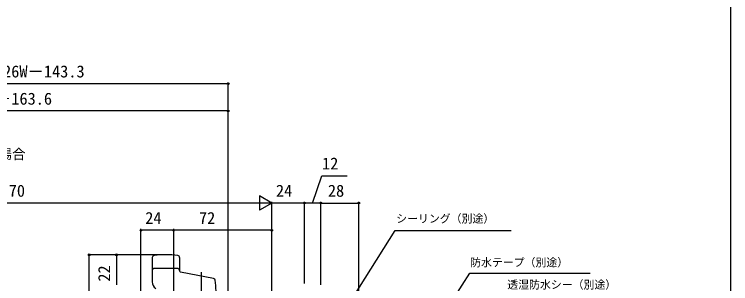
# Model space of a CAD drawing. Units: millimetres, scale not verified. Extents: x -525 to 525, y -783 to 779.
# Drawn here: x -1 to 525, y -448 to -250 of the extents above; entities that cross this region are included whole.
import ezdxf
from ezdxf.enums import TextEntityAlignment as Align

# ---------------------------------------------------------------- set-up
doc = ezdxf.new("R2010")
doc.units = ezdxf.units.MM
doc.header["$LTSCALE"] = 4
for name, color, linetype in [('0-5_YKK_13', 4, 'Continuous'), ('0-7_YKK_D', 6, 'Continuous'), ('0-8_YKK_ZWAK', 7, 'Continuous')]:
    doc.layers.add(name, color=color, linetype=linetype)
doc.styles.add('ＭＳ ゴシック', font='')
doc.styles.get('ＭＳ ゴシック').set_extended_font_data('MS Gothic')

msp = doc.modelspace()

# ---------------------------------------------------------------- linework, layer by layer
at = {"layer": '0-5_YKK_13'}
for p, q in [((100.306, -428.666), (100.306, -446.449)), ((120.306, -428.666), (120.306, -438.381)), ((118.806, -436.704), (101.806, -436.704)), ((145.32, -444.091), (121.114, -439.362)), ((136.306, -439.33), (136.306, -501.704))]:
    msp.add_line(p, q, dxfattribs=at)
for centre, radius, start, end in [((101.806, -428.666), 1.5, 96.21619, 180), ((110.306, -506.704), 80, 83.78381, 96.21619), ((118.806, -428.666), 1.5, 0, 83.78381), ((101.806, -438.204), 1.5, 90, 180), ((118.806, -438.204), 1.5, 0, 90), ((121.306, -438.381), 1, 180, 258.94541), ((106.306, -446.449), 6, 180, 235.1501), ((145.032, -445.563), 1.5, 5.85199, 78.94541), ((-2.694, -460.704), 150, 0, 5.85199)]:
    msp.add_arc(centre, radius, start, end, dxfattribs=at)
at = {"layer": '0-7_YKK_D'}
for p, q in [((155.999, -301.117), (-103.392, -301.117)), ((155.999, -561.402), (155.999, -300.117)), ((155.999, -561.402), (155.999, -320.117)), ((155.999, -321.117), (-130.362, -321.117)), ((188.002, -388.7), (178.908, -383.45)), ((178.908, -383.45), (178.908, -393.95)), ((177.502, -388.7), (-181.501, -388.702)), ((188.002, -388.7), (169.815, -388.7)), ((188.002, -388.7), (178.908, -393.95)), ((188.002, -479.2), (188.002, -387.7)), ((188.002, -479.2), (188.002, -387.702)), ((212, -388.702), (188.002, -388.702)), ((212, -447.702), (212, -387.702)), ((212, -447.702), (212, -387.702)), ((224, -388.702), (212, -388.702)), ((224, -447.702), (224, -387.702)), ((224, -448.702), (224, -387.702)), ((224, -388.702), (252, -388.702)), ((252, -509.802), (252, -387.702)), ((92.002, -483.92), (92.002, -407.7)), ((116.002, -408.7), (92.002, -408.7)), ((116.002, -479.2), (116.002, -407.7)), ((116.002, -479.2), (116.002, -407.7)), ((188.002, -408.7), (116.002, -408.7)), ((188.002, -479.2), (188.002, -407.7)), ((111.305, -426.704), (53.003, -426.703)), ((54.002, -479.7), (54.003, -426.703)), ((111.305, -426.704), (73.002, -426.704)), ((74.002, -426.704), (74.002, -448.699))]:
    msp.add_line(p, q, dxfattribs=at)
for points in [[(218, -388.702), (224.784, -368.702), (243.511, -368.702)], [(228.998, -487.56), (230.362, -485.405), (278.751, -408.969), (363.861, -408.969)], [(287.047, -512.743), (288.425, -510.597), (333.572, -440.274), (421.766, -440.274)]]:
    msp.add_lwpolyline(points, dxfattribs=at)
for centre in [(155.999, -301.117), (155.999, -321.117), (212, -388.702), (224, -388.702), (224, -388.702), (252, -388.702), (92.002, -408.7), (116.002, -408.7), (116.002, -408.7), (188.002, -408.7), (54.003, -426.703), (74.002, -426.704)]:
    msp.add_circle(centre, 0.637, dxfattribs=at)
at = {"layer": '0-8_YKK_ZWAK'}
msp.add_lwpolyline([(-525, -782.7), (525, -782.7), (525, 747.3)], dxfattribs=at)

# ---------------------------------------------------------------- texts
at = {"layer": '0-7_YKK_D', "style": 'ＭＳ ゴシック'}
for s, height, p in [('0.826W－143.3', 8.798, (-27.219, -299.117)), ('W－163.6', 8.798, (-21.204, -319.117)), ('開き角度80°の場合', 7.331, (-76.364, -358.632)), ('12', 8.798, (224.943, -366.702)), ('DW＝W－70', 8.798, (-47.068, -386.701)), ('24', 8.798, (191.103, -386.702)), ('28', 8.798, (229.239, -386.702)), ('24', 8.798, (95.104, -406.7)), ('72', 8.798, (134.575, -406.7)), ('シーリング（別途）', 5.865, (279.394, -404.847)), ('防水テープ（別途）', 5.865, (333.67, -437.014)), ('透湿防水シー（別途）', 5.865, (360.95, -453.324))]:
    msp.add_text(s, height=height, dxfattribs=at).set_placement(p, align=Align.BOTTOM_LEFT)
msp.add_text('22', height=8.798, rotation=90, dxfattribs=at).set_placement((72.002, -446.429), align=Align.BOTTOM_LEFT)

doc.saveas('drawing.dxf')
